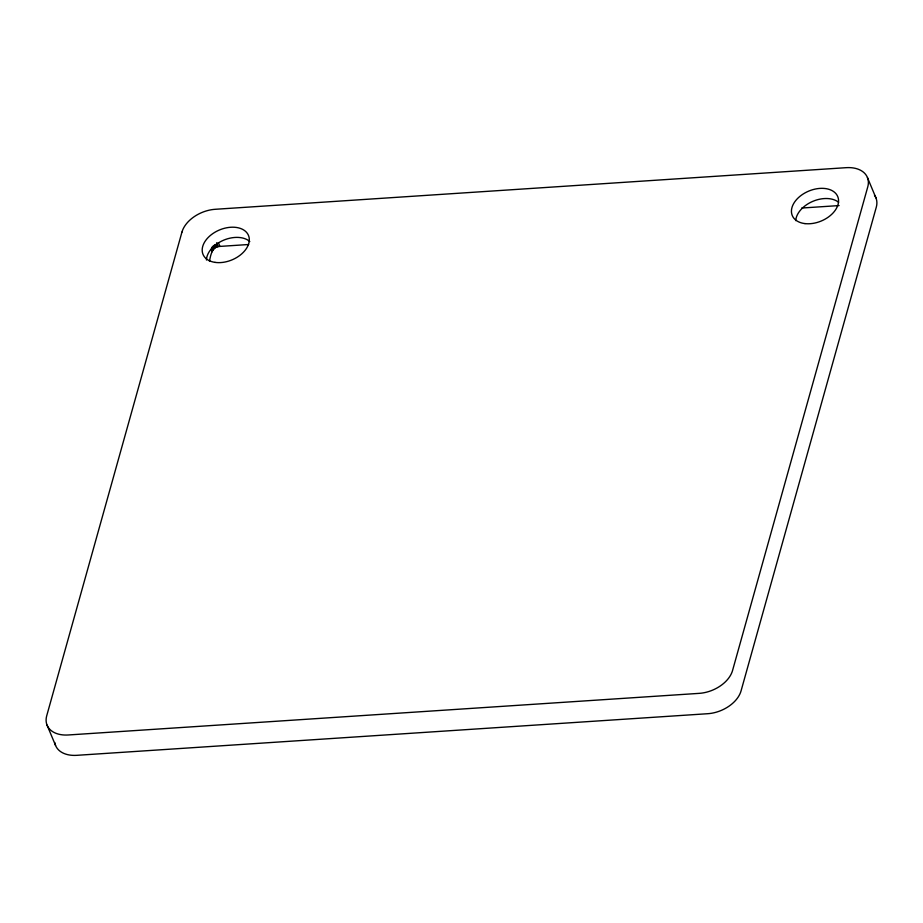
<?xml version="1.0" encoding="UTF-8"?>
<svg xmlns="http://www.w3.org/2000/svg" width="923" height="923" viewBox="0 0 923 923"><rect width="100%" height="100%" fill="white"/><g stroke="black" fill="none" stroke-linecap="round" stroke-linejoin="round"><path stroke-width="1.38" d="M209.498 261.394C210.49 255.556 212.082 246.176 219.928 246.406L248.656 244.514M801.741 208.033L839.088 205.575M867.435 177.551L875.95 197.891M218.324 242.587L219.928 246.406M216.593 242.807L218.186 246.626M216.247 244.283L217.32 246.833M215.394 244.583L216.455 247.133M214.574 244.976L215.636 247.526M213.813 245.437L214.874 247.987M213.121 245.98L214.182 248.518M212.521 246.556L213.582 249.106M212.025 247.179L213.086 249.729M211.655 247.826L212.717 250.375M211.148 249.152L212.209 251.691M47.05 725.109L55.565 745.449M54.769 742.519A29.317 19.314 -22.7 0 0 76.794 755.326L707.745 713.71A29.317 19.314 -22.7 0 0 741.065 690.865L876.273 207.248A29.317 19.314 -22.7 0 0 874.485 195.238M795.718 220.632A24.633 16.222 -22.7 0 1 812.725 201.387A24.633 16.222 -22.7 0 1 838.603 202.287M206.452 260.044A24.633 16.222 -22.7 0 1 223.504 240.245A24.633 16.222 -22.7 0 1 249.798 241.538M181.935 232.135L46.727 715.752A29.317 19.314 -22.7 0 0 68.29 734.973L699.23 693.358A29.317 19.314 -22.7 0 0 732.55 670.525L867.758 186.896A29.317 19.314 -22.7 0 0 846.206 167.674L215.255 209.29A29.317 19.314 -22.7 0 0 181.935 232.135M215.024 262.374A24.633 16.222 -22.7 0 0 249.291 238.884A24.633 16.222 -22.7 0 0 212.948 233.507A24.633 16.222 -22.7 0 0 215.024 262.374M804.994 223.608A24.633 16.222 -22.7 0 0 838.488 199.46A24.633 16.222 -22.7 0 0 801.533 195.111A24.633 16.222 -22.7 0 0 804.994 223.608"/></g></svg>
